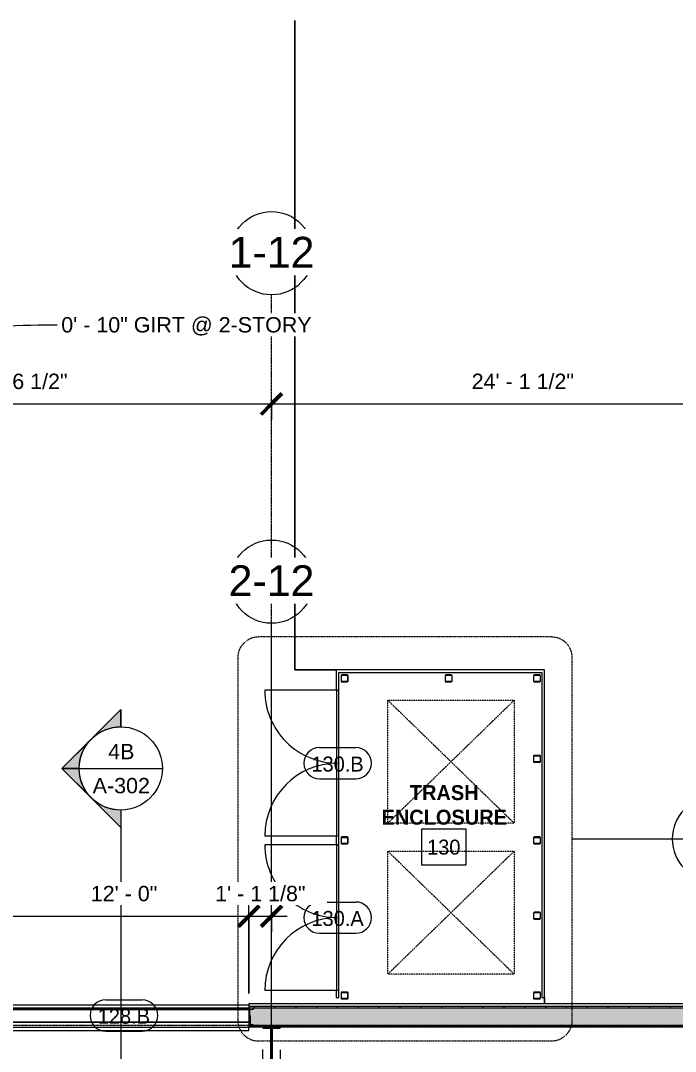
# Model space of a CAD drawing. Header units: inches. Extents: x 21592 to 24810, y -23179 to -20467.
# Drawn here: x 22941 to 23319, y -21149 to -20555 of the extents above; entities that cross this region are included whole.
import ezdxf

# ---------------------------------------------------------------- set-up
doc = ezdxf.new("R2010")
doc.units = ezdxf.units.IN
doc.header["$MEASUREMENT"] = 0
for name, pattern in [('Dash Dot 3_16_', [0.3125, 0.1875, -0.0625, 0, -0.0625]), ('Grid Line 1_2_', [0.875, 0.5, -0.125, 0.125, -0.125]), ('Hidden 1_8_', [0.1875, 0.125, -0.0625])]:
    doc.linetypes.add(name, pattern=pattern)
for name, color, linetype, lineweight in [('A-ANNO-DIMS', 211, 'Continuous', 9), ('A-ANNO-DIMS-96', 211, 'Continuous', 9), ('A-ANNO-SYMB', 150, 'Continuous', 9), ('A-AREA-IDEN', 2, 'Continuous', 9), ('A-DETL-HDLN', 90, 'Hidden 1_8_', 9), ('A-DOOR', 31, 'Continuous', 13), ('A-DOOR-IDEN', 31, 'Continuous', 9), ('A-FLOR', 192, 'Continuous', 13), ('A-WALL', 113, 'Continuous', 13), ('A-WALL-PATT', 111, 'Continuous', 50), ('C-TOPO', 7, 'Continuous', 9), ('EOP-PR', 4, 'Continuous', 20), ('G-ANNO-SYMB', 111, 'Continuous', 9), ('L-SITE-WALL', 31, 'Continuous', 13), ('S-BEAM', 12, 'Continuous', 9), ('S-COLS', 52, 'Continuous', 9), ('S-GRID', 1, 'Continuous', 9), ('S-GRID-IDEN', 1, 'Continuous', 9)]:
    doc.layers.add(name, color=color, linetype=linetype, lineweight=lineweight)
doc.styles.add('Arial', font='arial.ttf', dxfattribs={"height": 17.703593})
doc.styles.add('Arial_1', font='arial.ttf', dxfattribs={"height": 8.851796})
doc.styles.add('Century Gothic', font='GOTHIC.TTF', dxfattribs={"height": 8.622671})
doc.styles.add('Century Gothic_B', font='GOTHICB.TTF', dxfattribs={"height": 8.616719})
doc.dimstyles.new('OD_Dimension', dxfattribs={"dimscale": 12, "dimtxt": 9, "dimasz": 1, "dimexe": 0.75, "dimexo": 0.5, "dimgap": 0.5, "dimtad": 1, "dimdec": 3, "dimrnd": 0.125, "dimzin": 1, "dimdsep": 46, "dimlunit": 4, "dimtxsty": 'Arial_1', "dimblk1": 'OBLIQUE', "dimblk2": 'OBLIQUE', "dimsah": 1, "dimcen": 0.09, "dimdle": 0.75, "dimazin": 0, "dimtfac": 1, "dimtdec": 4, "dimtix": 1, "dimtmove": 0, "dimatfit": 3, "dimfxl": 1, "dimtvp": 1, "dimtfill": 1, "dimfrac": 2, "dimtolj": 1, "dimtzin": 0, "dimarcsym": 2})
doc.dimstyles.new('OD_Dimension_1', dxfattribs={"dimscale": 12, "dimtxt": 9, "dimasz": 1, "dimexe": 0.75, "dimexo": 0.5, "dimgap": 0.5, "dimtad": 1, "dimdec": 3, "dimrnd": 0.125, "dimzin": 1, "dimdsep": 46, "dimlunit": 4, "dimtxsty": 'Arial_1', "dimblk1": 'OBLIQUE', "dimblk2": 'OBLIQUE', "dimsah": 1, "dimcen": 0.09, "dimdle": 0.75, "dimazin": 0, "dimtfac": 1, "dimtdec": 4, "dimtix": 1, "dimtmove": 1, "dimatfit": 3, "dimfxl": 1, "dimtvp": 1, "dimtfill": 1, "dimfrac": 2, "dimtolj": 1, "dimtzin": 0, "dimarcsym": 2})
pattern_1 = [(225, (23085.89, -22360.053), (9.503515, -9.503515), []), (225, (23085.89, -22374.453), (9.503515, -9.503515), [])]

# ---------------------------------------------------------------- blocks, each defined once
blk = doc.blocks.new('Struct_Xcel_Sports Complex_rvt-1-Enlarged First Floor Plan _West_')
at = {"layer": 'A-FLOR', "color": 43}
blk.add_line((22928.77, -21132.3), (23072.77, -21132.3), dxfattribs=at)
at = {"layer": 'L-SITE-WALL', "color": 43}
for p, q in [((22928.77, -21124.3), (23072.77, -21124.3)), ((23072.77, -21132.3), (22928.77, -21132.3))]:
    blk.add_line(p, q, dxfattribs=at)
blk = doc.blocks.new('overhead door - one-983186-Enlarged First Floor Plan _West_')
at = {"layer": 'A-DOOR', "color": 7, "lineweight": 20}
for p, q in [((72, -7), (-72, -7)), ((-72, -7), (-72, -8.75)), ((-72, -8.75), (72, -8.75)), ((72, -8.75), (72, -7))]:
    blk.add_line(p, q, dxfattribs=at)
blk = doc.blocks.new('dumpster door - one-1001559-Enlarged First Floor Plan _West_')
at = {"layer": 'A-DOOR', "color": 7, "lineweight": 20}
for p, q in [((-42, 0.5), (42, 0.5)), ((-42, 0), (-42, -42)), ((42, 0), (42, -42)), ((42, -0.5), (-42, -0.5))]:
    blk.add_line(p, q, dxfattribs=at)
for centre, start, end in [((-42, 0), 270, 0), ((42, 0), 180, 270)]:
    blk.add_arc(centre, 42, start, end, dxfattribs=at)
blk = doc.blocks.new('HSS-Hollow Structural Section-Column - HSS4X4X1_4-1001889-Enlarged First Floor Plan _West_')
at = {"layer": 'S-COLS'}
h = blk.add_hatch(dxfattribs=at)
h.set_pattern_fill('FP_13', color=8, style=0, pattern_type=2)
h.set_pattern_definition([(225, (23127.985, -21116.928), (9.503515, -9.503515), []), (225, (23127.985, -21131.328), (9.503515, -9.503515), [])])
h.paths.add_polyline_path([(1.53, 2), (-1.53, 2), (-1.86, 1.86), (-2, 1.53), (-2, -1.53), (-1.86, -1.86), (-1.53, -2), (1.53, -2), (1.86, -1.86), (2, -1.53), (2, 1.53), (1.86, 1.86), (1.65, 1.95)], flags=0)
h.paths.add_polyline_path([(-1.53, 1.77), (1.53, 1.77), (1.7, 1.7), (1.77, 1.53), (1.77, -1.53), (1.65, -1.72), (1.53, -1.77), (-1.53, -1.77), (-1.7, -1.7), (-1.77, -1.53), (-1.77, 1.53), (-1.7, 1.7)], flags=0)
at = {"layer": 'S-COLS', "color": 7, "lineweight": 20}
for p, q in [((-2, 1.53), (-2, -1.53)), ((-1.77, -1.53), (-1.77, 1.53)), ((1.53, 2), (-1.53, 2)), ((-1.53, 1.77), (1.53, 1.77)), ((1.77, 1.53), (1.77, -1.53)), ((2, -1.53), (2, 1.53)), ((1.53, -1.77), (-1.53, -1.77)), ((-1.53, -2), (1.53, -2))]:
    blk.add_line(p, q, dxfattribs=at)
for centre, radius, start, end in [((-1.53, 1.53), 0.466, 90, 180), ((-1.53, 1.53), 0.233, 90, 180), ((1.53, 1.53), 0.466, 360, 90), ((1.53, 1.53), 0.233, 0, 90), ((-1.53, -1.53), 0.466, 180, 270), ((-1.53, -1.53), 0.233, 180, 270), ((1.53, -1.53), 0.233, 270, 360), ((1.53, -1.53), 0.466, 270, 360)]:
    blk.add_arc(centre, radius, start, end, dxfattribs=at)
blk = doc.blocks.new('HSS-Hollow Structural Section-Column - HSS4X4X1_4-V7-Enlarged First Floor Plan _West_')
at = {"layer": 'S-COLS', "color": 7, "lineweight": 20}
for p, q in [((-2, 1.534), (-2, -1.534)), ((-1.767, -1.534), (-1.767, 1.534)), ((1.534, 2), (-1.534, 2)), ((-1.534, 1.767), (1.534, 1.767)), ((1.767, 1.534), (1.767, -1.534)), ((2, -1.534), (2, 1.534)), ((1.534, -1.767), (-1.534, -1.767)), ((-1.534, -2), (1.534, -2))]:
    blk.add_line(p, q, dxfattribs=at)
for centre, radius, start, end in [((-1.534, 1.534), 0.466, 90, 180), ((-1.534, 1.534), 0.233, 90, 180), ((1.534, 1.534), 0.466, 360, 90), ((1.534, 1.534), 0.233, 0, 90), ((-1.534, -1.534), 0.466, 180, 270), ((-1.534, -1.534), 0.233, 180, 270), ((1.534, -1.534), 0.233, 270, 360), ((1.534, -1.534), 0.466, 270, 360)]:
    blk.add_arc(centre, radius, start, end, dxfattribs=at)
blk = doc.blocks.new('HSS-Hollow Structural Section-Column - HSS4X4X1_4-V8-Enlarged First Floor Plan _West_')
at = {"layer": 'S-COLS'}
h = blk.add_hatch(dxfattribs=at)
h.set_pattern_fill('FP_14', color=8, style=0, pattern_type=2)
h.set_pattern_definition([(225, (23127.985, -21027.553), (9.503515, -9.503515), []), (225, (23127.985, -21041.953), (9.503515, -9.503515), [])])
h.paths.add_polyline_path([(-1.53, 2), (-1.86, 1.86), (-2, 1.53), (-2, -1.53), (-1.86, -1.86), (-1.53, -2), (1.53, -2), (1.86, -1.86), (2, -1.53), (2, 1.53), (1.86, 1.86), (1.53, 2)], flags=0)
h.paths.add_polyline_path([(-1.53, 1.77), (1.53, 1.77), (1.7, 1.7), (1.77, 1.53), (1.77, -1.53), (1.65, -1.72), (1.53, -1.77), (-1.53, -1.77), (-1.7, -1.7), (-1.77, -1.53), (-1.77, 1.53), (-1.7, 1.7)], flags=0)
at = {"layer": 'S-COLS', "color": 7, "lineweight": 20}
for p, q in [((-2, 1.53), (-2, -1.53)), ((-1.77, -1.53), (-1.77, 1.53)), ((1.53, 2), (-1.53, 2)), ((-1.53, 1.77), (1.53, 1.77)), ((1.77, 1.53), (1.77, -1.53)), ((2, -1.53), (2, 1.53)), ((1.53, -1.77), (-1.53, -1.77)), ((-1.53, -2), (1.53, -2))]:
    blk.add_line(p, q, dxfattribs=at)
for centre, radius, start, end in [((-1.53, 1.53), 0.466, 90, 180), ((-1.53, 1.53), 0.233, 90, 180), ((1.53, 1.53), 0.466, 360, 90), ((1.53, 1.53), 0.233, 0, 90), ((-1.53, -1.53), 0.466, 180, 270), ((-1.53, -1.53), 0.233, 180, 270), ((1.53, -1.53), 0.233, 270, 360), ((1.53, -1.53), 0.466, 270, 360)]:
    blk.add_arc(centre, radius, start, end, dxfattribs=at)
blk = doc.blocks.new('HSS-Hollow Structural Section-Column - HSS4X4X1_4-V9-Enlarged First Floor Plan _West_')
at = {"layer": 'S-COLS'}
h = blk.add_hatch(dxfattribs=at)
h.set_pattern_fill('FP_15', color=8, style=0, pattern_type=2)
h.set_pattern_definition([(225, (23238.985, -21027.553), (9.503515, -9.503515), []), (225, (23238.985, -21041.953), (9.503515, -9.503515), [])])
h.paths.add_polyline_path([(-1.53, 2), (-1.86, 1.86), (-2, 1.53), (-2, -1.53), (-1.86, -1.86), (-1.53, -2), (1.53, -2), (1.86, -1.86), (2, -1.53), (2, 1.53), (1.86, 1.86), (1.53, 2)], flags=0)
h.paths.add_polyline_path([(1.53, 1.77), (1.7, 1.7), (1.77, 1.53), (1.77, -1.53), (1.7, -1.7), (1.53, -1.77), (-1.53, -1.77), (-1.7, -1.7), (-1.77, -1.53), (-1.77, 1.53), (-1.7, 1.7), (-1.53, 1.77)], flags=0)
at = {"layer": 'S-COLS', "color": 7, "lineweight": 20}
for p, q in [((-2, 1.53), (-2, -1.53)), ((-1.77, -1.53), (-1.77, 1.53)), ((1.53, 2), (-1.53, 2)), ((-1.53, 1.77), (1.53, 1.77)), ((1.77, 1.53), (1.77, -1.53)), ((2, -1.53), (2, 1.53)), ((1.53, -1.77), (-1.53, -1.77)), ((-1.53, -2), (1.53, -2))]:
    blk.add_line(p, q, dxfattribs=at)
for centre, radius, start, end in [((-1.53, 1.53), 0.466, 90, 180), ((-1.53, 1.53), 0.233, 90, 180), ((1.53, 1.53), 0.466, 360, 90), ((1.53, 1.53), 0.233, 0, 90), ((-1.53, -1.53), 0.466, 180, 270), ((-1.53, -1.53), 0.233, 180, 270), ((1.53, -1.53), 0.233, 270, 360), ((1.53, -1.53), 0.466, 270, 360)]:
    blk.add_arc(centre, radius, start, end, dxfattribs=at)
blk = doc.blocks.new('HSS-Hollow Structural Section-Column - HSS4X4X1_4-V10-Enlarged First Floor Plan _West_')
at = {"layer": 'S-COLS'}
h = blk.add_hatch(dxfattribs=at)
h.set_pattern_fill('FP_16', color=8, style=0, pattern_type=2)
h.set_pattern_definition([(225, (23127.985, -20934.178), (9.503515, -9.503515), []), (225, (23127.985, -20948.578), (9.503515, -9.503515), [])])
h.paths.add_polyline_path([(1.53, 2), (-1.53, 2), (-1.86, 1.86), (-2, 1.53), (-2, -1.53), (-1.86, -1.86), (-1.53, -2), (1.53, -2), (1.86, -1.86), (2, -1.53), (2, 1.53), (1.86, 1.86), (1.65, 1.95)], flags=0)
h.paths.add_polyline_path([(1.53, 1.77), (1.7, 1.7), (1.77, 1.53), (1.77, -1.53), (1.65, -1.72), (1.53, -1.77), (-1.53, -1.77), (-1.7, -1.7), (-1.77, -1.53), (-1.77, 1.53), (-1.7, 1.7), (-1.53, 1.77)], flags=0)
at = {"layer": 'S-COLS', "color": 7, "lineweight": 20}
for p, q in [((-2, 1.53), (-2, -1.53)), ((-1.77, -1.53), (-1.77, 1.53)), ((1.53, 2), (-1.53, 2)), ((-1.53, 1.77), (1.53, 1.77)), ((1.77, 1.53), (1.77, -1.53)), ((2, -1.53), (2, 1.53)), ((1.53, -1.77), (-1.53, -1.77)), ((-1.53, -2), (1.53, -2))]:
    blk.add_line(p, q, dxfattribs=at)
for centre, radius, start, end in [((-1.53, 1.53), 0.466, 90, 180), ((-1.53, 1.53), 0.233, 90, 180), ((1.53, 1.53), 0.466, 360, 90), ((1.53, 1.53), 0.233, 0, 90), ((-1.53, -1.53), 0.466, 180, 270), ((-1.53, -1.53), 0.233, 180, 270), ((1.53, -1.53), 0.233, 270, 360), ((1.53, -1.53), 0.466, 270, 360)]:
    blk.add_arc(centre, radius, start, end, dxfattribs=at)
blk = doc.blocks.new('HSS-Hollow Structural Section-Column - HSS4X4X1_4-V11-Enlarged First Floor Plan _West_')
at = {"layer": 'S-COLS'}
h = blk.add_hatch(dxfattribs=at)
h.set_pattern_fill('FP_17', color=8, style=0, pattern_type=2)
h.set_pattern_definition([(225, (23238.985, -20934.178), (9.503515, -9.503515), []), (225, (23238.985, -20948.578), (9.503515, -9.503515), [])])
h.paths.add_polyline_path([(1.53, 2), (-1.53, 2), (-1.86, 1.86), (-2, 1.53), (-2, -1.53), (-1.86, -1.86), (-1.53, -2), (1.53, -2), (1.86, -1.86), (2, -1.53), (2, 1.53), (1.86, 1.86)], flags=0)
h.paths.add_polyline_path([(-1.53, 1.77), (1.53, 1.77), (1.7, 1.7), (1.77, 1.53), (1.77, -1.53), (1.7, -1.7), (1.53, -1.77), (-1.53, -1.77), (-1.7, -1.7), (-1.77, -1.53), (-1.77, 1.53), (-1.7, 1.7)], flags=0)
at = {"layer": 'S-COLS', "color": 7, "lineweight": 20}
for p, q in [((-2, 1.53), (-2, -1.53)), ((-1.77, -1.53), (-1.77, 1.53)), ((1.53, 2), (-1.53, 2)), ((-1.53, 1.77), (1.53, 1.77)), ((1.77, 1.53), (1.77, -1.53)), ((2, -1.53), (2, 1.53)), ((1.53, -1.77), (-1.53, -1.77)), ((-1.53, -2), (1.53, -2))]:
    blk.add_line(p, q, dxfattribs=at)
for centre, radius, start, end in [((-1.53, 1.53), 0.466, 90, 180), ((-1.53, 1.53), 0.233, 90, 180), ((1.53, 1.53), 0.466, 360, 90), ((1.53, 1.53), 0.233, 0, 90), ((-1.53, -1.53), 0.466, 180, 270), ((-1.53, -1.53), 0.233, 180, 270), ((1.53, -1.53), 0.233, 270, 360), ((1.53, -1.53), 0.466, 270, 360)]:
    blk.add_arc(centre, radius, start, end, dxfattribs=at)
blk = doc.blocks.new('HSS-Hollow Structural Section-Column - HSS4X4X1_4-V12-Enlarged First Floor Plan _West_')
at = {"layer": 'S-COLS'}
h = blk.add_hatch(dxfattribs=at)
h.set_pattern_fill('FP_18', color=8, style=0, pattern_type=2)
h.set_pattern_definition([(225, (23238.985, -21070.928), (9.503515, -9.503515), []), (225, (23238.985, -21085.328), (9.503515, -9.503515), [])])
h.paths.add_polyline_path([(-1.53, 2), (-1.86, 1.86), (-2, 1.53), (-2, -1.53), (-1.86, -1.86), (-1.53, -2), (1.53, -2), (1.86, -1.86), (2, -1.53), (2, 1.53), (1.86, 1.86), (1.53, 2)], flags=0)
h.paths.add_polyline_path([(-1.53, 1.77), (1.53, 1.77), (1.7, 1.7), (1.77, 1.53), (1.77, -1.53), (1.7, -1.7), (1.53, -1.77), (-1.53, -1.77), (-1.7, -1.7), (-1.77, -1.53), (-1.77, 1.53), (-1.7, 1.7)], flags=0)
at = {"layer": 'S-COLS', "color": 7, "lineweight": 20}
for p, q in [((-2, 1.53), (-2, -1.53)), ((-1.77, -1.53), (-1.77, 1.53)), ((1.53, 2), (-1.53, 2)), ((-1.53, 1.77), (1.53, 1.77)), ((1.77, 1.53), (1.77, -1.53)), ((2, -1.53), (2, 1.53)), ((1.53, -1.77), (-1.53, -1.77)), ((-1.53, -2), (1.53, -2))]:
    blk.add_line(p, q, dxfattribs=at)
for centre, radius, start, end in [((-1.53, 1.53), 0.466, 90, 180), ((-1.53, 1.53), 0.233, 90, 180), ((1.53, 1.53), 0.466, 360, 90), ((1.53, 1.53), 0.233, 0, 90), ((-1.53, -1.53), 0.466, 180, 270), ((-1.53, -1.53), 0.233, 180, 270), ((1.53, -1.53), 0.233, 270, 360), ((1.53, -1.53), 0.466, 270, 360)]:
    blk.add_arc(centre, radius, start, end, dxfattribs=at)
blk = doc.blocks.new('HSS-Hollow Structural Section-Column - HSS4X4X1_4-V13-Enlarged First Floor Plan _West_')
at = {"layer": 'S-COLS', "color": 7, "lineweight": 20}
for p, q in [((-2, 1.534), (-2, -1.534)), ((-1.767, -1.534), (-1.767, 1.534)), ((1.534, 2), (-1.534, 2)), ((-1.534, 1.767), (1.534, 1.767)), ((1.767, 1.534), (1.767, -1.534)), ((2, -1.534), (2, 1.534)), ((1.534, -1.767), (-1.534, -1.767)), ((-1.534, -2), (1.534, -2))]:
    blk.add_line(p, q, dxfattribs=at)
for centre, radius, start, end in [((-1.534, 1.534), 0.466, 90, 180), ((-1.534, 1.534), 0.233, 90, 180), ((1.534, 1.534), 0.466, 360, 90), ((1.534, 1.534), 0.233, 0, 90), ((-1.534, -1.534), 0.466, 180, 270), ((-1.534, -1.534), 0.233, 180, 270), ((1.534, -1.534), 0.233, 270, 360), ((1.534, -1.534), 0.466, 270, 360)]:
    blk.add_arc(centre, radius, start, end, dxfattribs=at)
blk = doc.blocks.new('HSS-Hollow Structural Section-Column - HSS4X4X1_4-V14-Enlarged First Floor Plan _West_')
at = {"layer": 'S-COLS'}
h = blk.add_hatch(dxfattribs=at)
h.set_pattern_fill('FP_19', color=8, style=0, pattern_type=2)
h.set_pattern_definition([(225, (23187.985, -20934.178), (9.503515, -9.503515), []), (225, (23187.985, -20948.578), (9.503515, -9.503515), [])])
h.paths.add_polyline_path([(-1.53, 2), (-1.86, 1.86), (-2, 1.53), (-2, -1.53), (-1.86, -1.86), (-1.53, -2), (1.53, -2), (1.86, -1.86), (2, -1.53), (2, 1.53), (1.86, 1.86), (1.53, 2)], flags=0)
h.paths.add_polyline_path([(-1.53, 1.77), (1.53, 1.77), (1.7, 1.7), (1.77, 1.53), (1.77, -1.53), (1.7, -1.7), (1.53, -1.77), (-1.53, -1.77), (-1.7, -1.7), (-1.77, -1.53), (-1.77, 1.53), (-1.7, 1.7)], flags=0)
at = {"layer": 'S-COLS', "color": 7, "lineweight": 20}
for p, q in [((-2, 1.53), (-2, -1.53)), ((-1.77, -1.53), (-1.77, 1.53)), ((1.53, 2), (-1.53, 2)), ((-1.53, 1.77), (1.53, 1.77)), ((1.77, 1.53), (1.77, -1.53)), ((2, -1.53), (2, 1.53)), ((1.53, -1.77), (-1.53, -1.77)), ((-1.53, -2), (1.53, -2))]:
    blk.add_line(p, q, dxfattribs=at)
for centre, radius, start, end in [((-1.53, 1.53), 0.466, 90, 180), ((-1.53, 1.53), 0.233, 90, 180), ((1.53, 1.53), 0.466, 360, 90), ((1.53, 1.53), 0.233, 0, 90), ((-1.53, -1.53), 0.466, 180, 270), ((-1.53, -1.53), 0.233, 180, 270), ((1.53, -1.53), 0.233, 270, 360), ((1.53, -1.53), 0.466, 270, 360)]:
    blk.add_arc(centre, radius, start, end, dxfattribs=at)
blk = doc.blocks.new('columns and girder2 - one-V18-Enlarged First Floor Plan _West_')
at = {"layer": 'S-BEAM'}
h = blk.add_hatch(dxfattribs=at)
h.set_pattern_fill('FP_24', color=8, style=0, pattern_type=2)
h.set_pattern_definition(pattern_1)
h.paths.add_polyline_path([(-5, -0.5), (-5, -2), (5, -2), (5, -0.5)], flags=0)
h.paths.add_polyline_path([(-5, -17.03), (-5, -18.55), (5, -18.55), (5, -17.03)], flags=0)
h.paths.add_polyline_path([(5, -1204.89), (-5, -1204.89), (-5, -1206.4), (5, -1206.4)], flags=0)
h.paths.add_polyline_path([(5, -1224.25), (-5, -1224.25), (-5, -1225), (5, -1225)], flags=0)
h = blk.add_hatch(dxfattribs=at)
h.set_pattern_fill('FP_24', color=8, style=0, pattern_type=2)
h.set_pattern_definition(pattern_1)
h.paths.add_polyline_path([(0.62, -2), (-0.63, -2), (-0.63, -17.03), (0.62, -17.03)], flags=0)
h.paths.add_polyline_path([(-0.63, -1206.4), (-0.63, -1224.25), (0.62, -1224.25), (0.62, -1206.4)], flags=0)
at = {"layer": 'S-BEAM', "color": 43, "lineweight": 13}
for p, q in [((-5, -1211.89), (-5, -1206.4)), ((5, -1206.4), (5, -1212.01))]:
    blk.add_line(p, q, dxfattribs=at)
at = {"layer": 'S-BEAM', "color": 7, "lineweight": 20}
for p, q in [((-0.63, -1206.4), (-0.63, -1224.25)), ((0.62, -1224.25), (0.62, -1206.4)), ((5, -1224.25), (-5, -1224.25)), ((-5, -1224.25), (-5, -1225)), ((-0.63, -1224.25), (0.62, -1224.25)), ((5, -1225), (5, -1224.25))]:
    blk.add_line(p, q, dxfattribs=at)
blk = doc.blocks.new('Grid - Grid Head - Circle-14747-Enlarged First Floor Plan _West_')
at = {"layer": 'S-GRID-IDEN'}
blk.add_circle((0, 0), 0.25, dxfattribs=at)
blk = doc.blocks.new('Section - Section Head - Filled-1526-Enlarged First Floor Plan _West_')
at = {"layer": 'G-ANNO-SYMB'}
h = blk.add_hatch(color=256, dxfattribs=at)
edge = h.paths.add_edge_path(flags=0)
edge.add_line((-0.4268, 0.1768), (-0.25, 0.3536))
edge.add_line((-0.25, 0.3536), (-0.25, 0.25))
edge.add_arc((-0.25, 0), 0.25, 90, 135)
h = blk.add_hatch(color=256, dxfattribs=at)
edge = h.paths.add_edge_path(flags=0)
edge.add_arc((-0.25, 0), 0.25, 45, 90)
edge.add_line((-0.25, 0.25), (-0.25, 0.3536))
edge.add_line((-0.25, 0.3536), (-0.0732, 0.1768))
h = blk.add_hatch(color=256, dxfattribs=at)
edge = h.paths.add_edge_path(flags=0)
edge.add_arc((-0.25, 0), 0.2503, 137.9216, 180)
edge.add_line((-0.5003, 0), (-0.6036, 0))
edge.add_line((-0.6036, 0), (-0.4358, 0.1678))
h = blk.add_hatch(color=256, dxfattribs=at)
edge = h.paths.add_edge_path(flags=0)
edge.add_line((-0.0642, 0.1678), (0.1036, 0))
edge.add_line((0.1036, 0), (0.0003, 0))
edge.add_arc((-0.25, 0), 0.2503, 0, 42.0784)
for p, q in [((-0.25, 0.3536), (-0.6036, 0)), ((-0.25, 0.3536), (-0.4268, 0.1768)), ((-0.25, 0.3536), (0.1036, 0)), ((-0.25, 0.25), (-0.25, 0.3536)), ((-0.0732, 0.1768), (-0.25, 0.3536)), ((-0.25, 0.3536), (-0.25, 0.25)), ((-0.4358, 0.1678), (-0.6036, 0)), ((0.1036, 0), (-0.0642, 0.1678)), ((-0.6036, 0), (-0.5003, 0)), ((0.0003, 0), (0.1036, 0)), ((-0.5, 0), (-0.6036, 0)), ((0, 0), (0.1036, 0))]:
    blk.add_line(p, q, dxfattribs=at)
for radius, start, end in [(0.25, 360, 180), (0.25, 90, 135), (0.25, 45, 90), (0.2503, 137.9216, 180), (0.2503, 0, 42.0784), (0.25, 180, 360)]:
    blk.add_arc((-0.25, 0), radius, start, end, dxfattribs=at)
blk = doc.blocks.new('DIMBLOCK2-Enlarged First Floor Plan _West_')
at = {"layer": 'A-ANNO-DIMS-96', "lineweight": 50}
for p, q in [((22781.39, -20776.03), (22787.39, -20770.03)), ((22791.39, -20776.03), (22797.39, -20770.03)), ((22781.39, -20776.03), (22775.39, -20782.03)), ((22791.39, -20776.03), (22785.39, -20782.03))]:
    blk.add_line(p, q, dxfattribs=at)
at = {"layer": 'A-ANNO-DIMS-96'}
for p, q in [((22781.39, -20773.55), (22781.39, -20785.03)), ((22781.39, -20776.03), (22781.39, -20773.55)), ((22791.39, -20773.55), (22791.39, -20785.03)), ((22791.39, -20776.03), (22791.39, -20773.55)), ((22772.39, -20776.03), (22791.39, -20776.03))]:
    blk.add_line(p, q, dxfattribs=at)
blk.add_ellipse((22964.65, -20776.03), major_axis=(178.26, 0), ratio=0.255343, start_param=1.570796, end_param=3.141593, dxfattribs=at)
at = {"layer": 'A-ANNO-DIMS-96', "color": 0, "insert": (22964.65, -20725.96), "char_height": 8.8518, "width": 172.1354, "attachment_point": 1, "line_spacing_factor": 0.938532, "style": 'Arial_1', "bg_fill": 3, "box_fill_scale": 1.25, "bg_fill_color": 0, "bg_fill_transparency": 0}
blk.add_mtext('0\' - 10" GIRT @ 2-STORY', dxfattribs=at)
blk = doc.blocks.new('_Oblique')
at = {"color": 0, "linetype": 'ByBlock', "lineweight": -2}
blk.add_line((-0.5, -0.5), (0.5, 0.5), dxfattribs=at)
blk = doc.blocks.new('DIMBLOCK3-Enlarged First Floor Plan _West_')
at = {"layer": 'A-ANNO-DIMS-96', "lineweight": 50}
for p, q in [((22791.39, -20776.03), (22797.39, -20770.03)), ((23085.89, -20776.03), (23091.89, -20770.03)), ((22791.39, -20776.03), (22785.39, -20782.03)), ((23085.89, -20776.03), (23079.89, -20782.03))]:
    blk.add_line(p, q, dxfattribs=at)
at = {"layer": 'A-ANNO-DIMS-96'}
for p, q in [((22791.39, -20773.55), (22791.39, -20785.03)), ((22791.39, -20776.03), (22791.39, -20773.55)), ((23085.89, -20773.55), (23085.89, -20785.03)), ((23085.89, -20776.03), (23085.89, -20773.55)), ((22791.39, -20776.03), (23085.89, -20776.03))]:
    blk.add_line(p, q, dxfattribs=at)
at = {"layer": 'A-ANNO-DIMS-96', "color": 0, "insert": (22909.29, -20758.55), "char_height": 8.8518, "width": 70.4492, "attachment_point": 1, "line_spacing_factor": 0.938532, "style": 'Arial_1', "bg_fill": 3, "box_fill_scale": 1.25, "bg_fill_color": 0, "bg_fill_transparency": 0}
blk.add_mtext('24\' - 6 1/2"', dxfattribs=at)
blk = doc.blocks.new('DIMBLOCK4-Enlarged First Floor Plan _West_')
at = {"layer": 'A-ANNO-DIMS-96', "lineweight": 50}
for p, q in [((23085.89, -20776.03), (23091.89, -20770.03)), ((23375.39, -20776.03), (23381.39, -20770.03)), ((23085.89, -20776.03), (23079.89, -20782.03)), ((23375.39, -20776.03), (23369.39, -20782.03))]:
    blk.add_line(p, q, dxfattribs=at)
at = {"layer": 'A-ANNO-DIMS-96'}
for p, q in [((23085.89, -20773.55), (23085.89, -20785.03)), ((23085.89, -20776.03), (23085.89, -20773.55)), ((23375.39, -20773.55), (23375.39, -20785.03)), ((23375.39, -20776.03), (23375.39, -20773.55)), ((23085.89, -20776.03), (23375.39, -20776.03))]:
    blk.add_line(p, q, dxfattribs=at)
at = {"layer": 'A-ANNO-DIMS-96', "color": 0, "insert": (23201.29, -20758.55), "char_height": 8.8518, "width": 70.4492, "attachment_point": 1, "line_spacing_factor": 0.938532, "style": 'Arial_1', "bg_fill": 3, "box_fill_scale": 1.25, "bg_fill_color": 0, "bg_fill_transparency": 0}
blk.add_mtext('24\' - 1 1/2"', dxfattribs=at)
blk = doc.blocks.new('Door Tag - Door Tag-4658-Enlarged First Floor Plan _West_')
at = {"layer": 'A-DOOR-IDEN', "color": 153}
for p, q in [((-0.109375, 0.09375), (0.109375, 0.09375)), ((-0.109375, -0.09375), (0.109375, -0.09375))]:
    blk.add_line(p, q, dxfattribs=at)
for centre, start, end in [((-0.109375, 0), 90, 270), ((0.109375, 0), 270, 90)]:
    blk.add_arc(centre, 0.09375, start, end, dxfattribs=at)
blk = doc.blocks.new('Floor Plan - Callout Head-19020-Enlarged First Floor Plan _West_')
at = {"layer": 'A-ANNO-SYMB'}
blk.add_line((-0.25, 0), (0.25, 0), dxfattribs=at)
for start, end in [(360, 180), (180, 360)]:
    blk.add_arc((0, 0), 0.25, start, end, dxfattribs=at)
blk = doc.blocks.new('DIMBLOCK62-Enlarged First Floor Plan _West_')
at = {"layer": 'A-ANNO-DIMS-96'}
for p, q in [((22928.77, -21115.8), (22928.77, -21062.24)), ((23072.77, -21115.8), (23072.77, -21062.24)), ((22928.77, -21071.24), (23072.77, -21071.24)), ((22928.77, -21071.24), (22928.77, -21115.8)), ((23072.77, -21071.24), (23072.77, -21115.8))]:
    blk.add_line(p, q, dxfattribs=at)
at = {"layer": 'A-ANNO-DIMS-96', "lineweight": 50}
for p, q in [((22928.77, -21071.24), (22934.77, -21065.24)), ((23072.77, -21071.24), (23078.77, -21065.24)), ((22928.77, -21071.24), (22922.77, -21077.24)), ((23072.77, -21071.24), (23066.77, -21077.24))]:
    blk.add_line(p, q, dxfattribs=at)
at = {"layer": 'A-ANNO-DIMS-96', "color": 0, "insert": (22981.66, -21053.76), "char_height": 8.852, "width": 45.8585, "attachment_point": 1, "line_spacing_factor": 0.938532, "style": 'Arial_1', "bg_fill": 3, "box_fill_scale": 1.25, "bg_fill_color": 0, "bg_fill_transparency": 0}
blk.add_mtext('12\' - 0"', dxfattribs=at)
blk = doc.blocks.new('DIMBLOCK63-Enlarged First Floor Plan _West_')
at = {"layer": 'A-ANNO-DIMS-96'}
for p, q in [((23072.77, -21115.8), (23072.77, -21062.24)), ((23072.77, -21071.24), (23094.89, -21071.24)), ((23072.77, -21071.24), (23072.77, -21115.8)), ((23085.89, -21068.75), (23085.89, -21080.24)), ((23085.89, -21071.24), (23085.89, -21068.75))]:
    blk.add_line(p, q, dxfattribs=at)
at = {"layer": 'A-ANNO-DIMS-96', "lineweight": 50}
for p, q in [((23072.77, -21071.24), (23078.77, -21065.24)), ((23085.89, -21071.24), (23091.89, -21065.24)), ((23072.77, -21071.24), (23066.77, -21077.24)), ((23085.89, -21071.24), (23079.89, -21077.24))]:
    blk.add_line(p, q, dxfattribs=at)
at = {"layer": 'A-ANNO-DIMS-96', "color": 0, "insert": (23053.37, -21053.76), "char_height": 8.8518, "width": 62.3077, "attachment_point": 1, "line_spacing_factor": 0.938532, "style": 'Arial_1', "bg_fill": 3, "box_fill_scale": 1.25, "bg_fill_color": 0, "bg_fill_transparency": 0}
blk.add_mtext('1\' - 1 1/8"', dxfattribs=at)

msp = doc.modelspace()

# ---------------------------------------------------------------- hatches: boundary and pattern name
at = {"layer": 'A-WALL-PATT', "lineweight": 9}
h = msp.add_hatch(dxfattribs=at)
h.set_pattern_fill('FP_7', color=8, style=0, pattern_type=2)
h.set_pattern_definition([(161.57, (0.48, 0.48), (-3.839953776, -1.544e-05), [0, -27.322, 3.034, 0]), (18.43, (-0.48, 0.48), (-3.839953776, 1.544e-05), [0, -27.322, 3.034, 0]), (108.43, (0.48, 0.48), (1.919622, -9.60052459), [9.106, -21.25]), (71.57, (-0.48, 0.48), (1.919622, 9.60052459), [9.106, -21.25])])
h.paths.add_polyline_path([(22783.8902, -21134.3028), (22847.0152, -21134.3028), (22847.0152, -21128.4278), (22847.7652, -21128.4278), (22847.7652, -21124.3028), (22781.3902, -21124.3028), (22781.3902, -21134.3028), (22782.3902, -21134.3028)], flags=0)
h.paths.add_polyline_path([(23200.457, -21134.3028), (24312.2282, -21134.3028), (24312.2282, -21124.3028), (23072.7652, -21124.3028), (23072.7652, -21128.4278), (23073.5152, -21128.4278), (23073.5152, -21134.3028), (23126.3389, -21134.3028)], flags=0)
h.paths.add_polyline_path([(22920.5152, -21134.3028), (22928.0152, -21134.3028), (22928.0152, -21128.4278), (22928.7652, -21128.4278), (22928.7652, -21124.3028), (22919.7652, -21124.3028), (22919.7652, -21128.4278), (22920.5152, -21128.4278)], flags=0)
h = msp.add_hatch(dxfattribs=at)
h.set_pattern_fill('FP_10', color=8, style=0, pattern_type=2)
h.set_pattern_definition([(0, (0, 0), (0, 12), []), (90, (0, 0), (-12, 7e-16), [])])
h.paths.add_polyline_path([(22782.3902, -21124.3028), (22847.7652, -21124.3028), (22847.7652, -21123.3028), (22782.3902, -21123.3028)], flags=0)
h.paths.add_polyline_path([(23719.2836, -21124.3028), (24312.2282, -21124.3028), (24312.2282, -21123.3028), (23072.7652, -21123.3028), (23072.7652, -21124.3028), (23645.1655, -21124.3028)], flags=0)
h.paths.add_polyline_path([(22928.7652, -21124.3028), (22928.7652, -21123.3028), (22919.7652, -21123.3028), (22919.7652, -21124.3028)], flags=0)

# ---------------------------------------------------------------- linework, layer by layer
at = {"layer": 'A-ANNO-SYMB', "linetype": 'Dash Dot 3_16_'}
for p, q in [((23247.2856, -20910.3213), (23078.406, -20910.3213)), ((23066.406, -20922.3213), (23066.406, -21131.1363)), ((23259.2856, -21131.1363), (23259.2856, -20922.3213)), ((23078.406, -21143.1363), (23247.2856, -21143.1363))]:
    msp.add_line(p, q, dxfattribs=at)
at = {"layer": 'A-ANNO-SYMB'}
msp.add_line((23259.2856, -21026.7288), (23316.8856, -21026.7288), dxfattribs=at)
at = {"layer": 'A-ANNO-SYMB', "linetype": 'Dash Dot 3_16_'}
for centre, start, end in [((23078.406, -20922.3213), 90, 180), ((23247.2856, -20922.3213), 0, 90), ((23078.406, -21131.1363), 180, 270), ((23247.2856, -21131.1363), 270, 0)]:
    msp.add_arc(centre, 12, start, end, dxfattribs=at)
at = {"layer": 'A-AREA-IDEN', "flags": 128}
msp.add_lwpolyline([(23172.327, -21021.0198), (23172.327, -21041.5913), (23198.037, -21041.5913), (23198.037, -21021.0198)], close=True, dxfattribs=at)
at = {"layer": 'A-DETL-HDLN', "color": 43, "lineweight": 13}
for p, q in [((23152.8664, -20946.7092), (23225.8664, -20946.7092)), ((23152.8664, -21017.7092), (23152.8664, -20946.7092)), ((23152.8664, -20946.7092), (23225.8664, -21017.7092)), ((23225.8664, -20946.7092), (23152.8664, -21017.7092)), ((23225.8664, -20946.7092), (23225.8664, -21017.7092)), ((23225.8664, -21017.7092), (23152.8664, -21017.7092)), ((23152.8664, -21033.7092), (23225.8664, -21033.7092)), ((23152.8664, -21104.7092), (23152.8664, -21033.7092)), ((23152.8664, -21033.7092), (23225.8664, -21104.7092)), ((23225.8664, -21033.7092), (23152.8664, -21104.7092)), ((23225.8664, -21033.7092), (23225.8664, -21104.7092)), ((23225.8664, -21104.7092), (23152.8664, -21104.7092))]:
    msp.add_line(p, q, dxfattribs=at)
at = {"layer": 'A-WALL', "color": 7, "lineweight": 20}
for p, q in [((23243.2352, -20929.3028), (23123.2352, -20929.3028)), ((23123.2352, -20929.3028), (23123.2352, -20941.0528)), ((23243.2352, -21118.0528), (23243.2352, -20929.3028)), ((23124.7352, -20930.8028), (23241.7352, -20930.8028)), ((23124.7352, -20941.0528), (23124.7352, -20930.8028)), ((23241.7352, -20930.8028), (23241.7352, -21118.0528)), ((23123.2352, -20941.0528), (23124.7352, -20941.0528)), ((23124.7352, -21025.0528), (23123.2352, -21025.0528)), ((23123.2352, -21025.0528), (23123.2352, -21030.0528)), ((23123.2352, -21030.0528), (23124.7352, -21030.0528)), ((23124.7352, -21030.0528), (23124.7352, -21025.0528)), ((23124.7352, -21114.0528), (23123.2352, -21114.0528)), ((23123.2352, -21114.0528), (23123.2352, -21118.0528)), ((23123.2352, -21118.0528), (23124.7352, -21118.0528)), ((23124.7352, -21118.0528), (23124.7352, -21114.0528)), ((23241.7352, -21118.0528), (23243.2352, -21118.0528)), ((24312.2282, -21121.8028), (23072.7652, -21121.8028)), ((23072.7652, -21121.8028), (23072.7652, -21135.0528)), ((24312.2282, -21123.3028), (23072.7652, -21123.3028)), ((24312.2282, -21124.3028), (23072.7652, -21124.3028)), ((23073.5152, -21128.4278), (23072.7652, -21128.4278)), ((23073.5152, -21128.4278), (23073.5152, -21134.3028)), ((23072.7652, -21135.0528), (24312.2282, -21135.0528)), ((23073.5152, -21134.3028), (24312.2282, -21134.3028))]:
    msp.add_line(p, q, dxfattribs=at)
at = {"layer": 'C-TOPO', "color": 43, "lineweight": 13}
for p, q in [((23099.2354, -20555.0728), (23099.2354, -20929.3022)), ((23099.2354, -20929.3022), (23099.2354, -20555.0728)), ((23099.2354, -20929.3022), (23123.2352, -20929.3022)), ((23123.2352, -20929.3022), (23099.2354, -20929.3022)), ((23243.2354, -21118.0528), (23243.2354, -21121.8028)), ((23243.2354, -21121.8028), (23243.2354, -21118.0528)), ((23072.7652, -21124.9482), (22928.7652, -21124.9482)), ((22928.7652, -21124.9482), (23072.7652, -21124.9482))]:
    msp.add_line(p, q, dxfattribs=at)
at = {"layer": 'EOP-PR', "color": 43, "lineweight": 13}
for p, q in [((23099.2352, -20555.0728), (23099.2352, -20929.3028)), ((23099.2352, -20929.3028), (23123.2352, -20929.3028)), ((23243.2352, -21118.0528), (23243.2352, -21121.3028))]:
    msp.add_line(p, q, dxfattribs=at)
at = {"layer": 'G-ANNO-SYMB'}
for p, q in [((22974.9634, -20986.0849), (23022.9634, -20986.0849)), ((22998.9634, -21010.0849), (22998.9634, -22915.8475))]:
    msp.add_line(p, q, dxfattribs=at)
at = {"layer": 'L-SITE-WALL', "color": 43}
for p, q in [((22928.7652, -21122.3028), (23072.7652, -21122.3028)), ((23072.7652, -21124.3028), (22928.7652, -21124.3028))]:
    msp.add_line(p, q, dxfattribs=at)
at = {"layer": 'S-COLS', "color": 7, "lineweight": 20}
for p, q in [((23075.6552, -21124.3028), (23072.7652, -21124.3028)), ((23072.7652, -21124.3028), (23072.7652, -21134.3028)), ((23073.2912, -21125.0442), (23075.2192, -21124.7388)), ((23073.2912, -21133.5614), (23073.2912, -21125.0442)), ((23072.7652, -21134.3028), (23075.6552, -21134.3028)), ((23075.2192, -21133.8668), (23073.2912, -21133.5614))]:
    msp.add_line(p, q, dxfattribs=at)
for centre, start, end in [((23075.2192, -21124.3028), 270, 0), ((23075.2192, -21134.3028), 0, 90)]:
    msp.add_arc(centre, 0.436, start, end, dxfattribs=at)
at = {"layer": 'S-GRID', "linetype": 'Grid Line 1_2_'}
for p, q in [((23085.8902, -22879.3028), (23085.8902, -20713.1265)), ((23085.8902, -23130.6211), (23085.8902, -20902.4278)), ((24694.7891, -21124.3028), (22748.0152, -21124.3028)), ((24742.7891, -21134.3028), (22748.0152, -21134.3028))]:
    msp.add_line(p, q, dxfattribs=at)

# ---------------------------------------------------------------- block references
at = {"layer": 'A-ANNO-SYMB', "xscale": 95.99999999999994, "yscale": 95.99999999999994, "zscale": 95.99999999999994}
msp.add_blockref('Floor Plan - Callout Head-19020-Enlarged First Floor Plan _West_', (23340.8856, -21026.7288), dxfattribs=at)
at = {"layer": 'A-DOOR', "color": 43, "rotation": 270}
for p in [(23123.9852, -20983.0528), (23123.9852, -21072.0528)]:
    msp.add_blockref('dumpster door - one-1001559-Enlarged First Floor Plan _West_', p, dxfattribs=at)
at = {"layer": 'A-DOOR', "color": 43}
msp.add_blockref('overhead door - one-983186-Enlarged First Floor Plan _West_', (23000.7652, -21128.4278), dxfattribs=at)
at = {"layer": 'A-DOOR-IDEN', "color": 153, "xscale": 95.99999999999994, "yscale": 95.99999999999994, "zscale": 95.99999999999994}
for p in [(23123.9852, -20983.0528), (23123.9852, -21072.0528), (23000.7652, -21128.4278)]:
    msp.add_blockref('Door Tag - Door Tag-4658-Enlarged First Floor Plan _West_', p, dxfattribs=at)
at = {"layer": 'G-ANNO-SYMB', "extrusion": (0, 0, -1), "xscale": 95.99999999999994, "yscale": 95.99999999999994, "zscale": 95.99999999999994, "rotation": 270.0000000000003}
msp.add_blockref('Section - Section Head - Filled-1526-Enlarged First Floor Plan _West_', (-22998.9634, -21010.0849), dxfattribs=at)
at = {"layer": 'S-BEAM', "color": 43, "lineweight": 13, "rotation": 180}
msp.add_blockref('columns and girder2 - one-V18-Enlarged First Floor Plan _West_', (23085.8902, -22360.0528), dxfattribs=at)
at = {"layer": 'S-COLS', "color": 250, "lineweight": 13, "rotation": 180}
for name, p in [('HSS-Hollow Structural Section-Column - HSS4X4X1_4-V10-Enlarged First Floor Plan _West_', (23127.9852, -20934.1778)), ('HSS-Hollow Structural Section-Column - HSS4X4X1_4-V14-Enlarged First Floor Plan _West_', (23187.9852, -20934.1778)), ('HSS-Hollow Structural Section-Column - HSS4X4X1_4-V11-Enlarged First Floor Plan _West_', (23238.9852, -20934.1778)), ('HSS-Hollow Structural Section-Column - HSS4X4X1_4-V13-Enlarged First Floor Plan _West_', (23238.9852, -20980.5528)), ('HSS-Hollow Structural Section-Column - HSS4X4X1_4-V8-Enlarged First Floor Plan _West_', (23127.9852, -21027.5528)), ('HSS-Hollow Structural Section-Column - HSS4X4X1_4-V9-Enlarged First Floor Plan _West_', (23238.9852, -21027.5528)), ('HSS-Hollow Structural Section-Column - HSS4X4X1_4-V12-Enlarged First Floor Plan _West_', (23238.9852, -21070.9278)), ('HSS-Hollow Structural Section-Column - HSS4X4X1_4-1001889-Enlarged First Floor Plan _West_', (23127.9852, -21116.9278)), ('HSS-Hollow Structural Section-Column - HSS4X4X1_4-V7-Enlarged First Floor Plan _West_', (23238.9852, -21116.9278))]:
    msp.add_blockref(name, p, dxfattribs=at)
at = {"layer": 'S-GRID-IDEN', "xscale": 95.99999999999994, "yscale": 95.99999999999994, "zscale": 95.99999999999994}
for p in [(23085.8902, -20689.1265), (23085.8902, -20878.4278)]:
    msp.add_blockref('Grid - Grid Head - Circle-14747-Enlarged First Floor Plan _West_', p, dxfattribs=at)

# ---------------------------------------------------------------- texts
at = {"layer": 'A-AREA-IDEN', "attachment_point": 2}
for s, insert, char_height, width, line_spacing_factor, style in [('TRASH\\PENCLOSURE', (23185.468, -20995.7103), 8.61672, 80.136, 0.984796, 'Century Gothic_B'), ('130', (23185.182, -21027.1115), 8.62267, 23.652, 0.984117, 'Century Gothic')]:
    msp.add_mtext(s, dxfattribs=dict(at, insert=insert, char_height=char_height, width=width, line_spacing_factor=line_spacing_factor, style=style))
at = {"layer": 'A-DOOR-IDEN', "char_height": 8.62267, "attachment_point": 2, "line_spacing_factor": 0.984117, "style": 'Century Gothic'}
for s, insert, width in [('130.B', (23123.9439, -20979.2215), 35.64), ('130.A', (23123.9439, -21068.2215), 38.124), ('128.B', (23000.7239, -21124.5965), 35.64)]:
    msp.add_mtext(s, dxfattribs=dict(at, insert=insert, width=width))
at = {"layer": 'G-ANNO-SYMB', "char_height": 8.8518, "attachment_point": 2, "line_spacing_factor": 0.938532, "style": 'Arial_1'}
for s, insert, width in [('4B', (22999.2707, -20971.9158), 18.036), ('A-302', (22999.2707, -20991.552), 39.312)]:
    msp.add_mtext(s, dxfattribs=dict(at, insert=insert, width=width))

# ---------------------------------------------------------------- next in the draw order: texts
at = {"layer": 'S-GRID-IDEN', "char_height": 17.70359, "width": 58.968, "attachment_point": 2, "line_spacing_factor": 0.938532, "style": 'Arial', "bg_fill": 3, "box_fill_scale": 1.25, "bg_fill_color": 0, "bg_fill_transparency": 0}
for s, insert in [('1-12', (23085.8856, -20679.6897)), ('2-12', (23085.8856, -20868.9909))]:
    msp.add_mtext(s, dxfattribs=dict(at, insert=insert))

# ---------------------------------------------------------------- next in the draw order: dimensions: what is measured, and where the dimension line sits
at = {"layer": 'A-ANNO-DIMS'}
dim = msp.add_linear_dim(base=(22791.3902, -20776.031), p1=(22781.3902, -20767.5457), p2=(22791.3902, -20767.5457), dimstyle='OD_Dimension_1', override={"dimpost": '<>GIRT @ 2-STORY', "dimfxl": 10}, dxfattribs=at)
dim.commit()
dim.dimension.update_dxf_attribs({"geometry": 'DIMBLOCK2-Enlarged First Floor Plan _West_', "text_midpoint": (23050.7143, -20731.8562), "dimtype": 160})
dim = msp.add_linear_dim(base=(23072.7652, -21071.2389), p1=(22928.7652, -21121.8028), p2=(23072.7652, -21121.8028), dimstyle='OD_Dimension', override={"dimpost": '<>', "dimfxl": 144}, dxfattribs=at)
dim.commit()
dim.dimension.update_dxf_attribs({"geometry": 'DIMBLOCK62-Enlarged First Floor Plan _West_', "text_midpoint": (23000.7652, -21060.7194)})

# ---------------------------------------------------------------- next in the draw order: dimensions: what is measured, and where the dimension line sits
for base, p1, p2, override, picture, middle in [((23085.8902, -20776.031), (22791.3902, -20767.5457), (23085.8902, -20767.5457), {"dimpost": '<>', "dimfxl": 294.5}, 'DIMBLOCK3-Enlarged First Floor Plan _West_', (22938.6402, -20765.4542)), ((23085.8902, -21071.2389), (23072.7652, -21121.8028), (23085.8902, -21062.7536), {"dimpost": '<>', "dimfxl": 60.490247}, 'DIMBLOCK63-Enlarged First Floor Plan _West_', (23079.3277, -21060.6621))]:
    dim = msp.add_linear_dim(base=base, p1=p1, p2=p2, dimstyle='OD_Dimension', override=override, dxfattribs=at)
    dim.commit()
    dim.dimension.update_dxf_attribs({"geometry": picture, "text_midpoint": middle})

# ---------------------------------------------------------------- next in the draw order: block references
at = {"lineweight": 5}
msp.add_blockref('Struct_Xcel_Sports Complex_rvt-1-Enlarged First Floor Plan _West_', (0, 0), dxfattribs=at)

# ---------------------------------------------------------------- next in the draw order: dimensions: what is measured, and where the dimension line sits
at = {"layer": 'A-ANNO-DIMS'}
dim = msp.add_linear_dim(base=(23375.3902, -20776.031), p1=(23085.8902, -20767.5457), p2=(23375.3902, -20767.5457), dimstyle='OD_Dimension', override={"dimpost": '<>', "dimfxl": 289.5}, dxfattribs=at)
dim.commit()
dim.dimension.update_dxf_attribs({"geometry": 'DIMBLOCK4-Enlarged First Floor Plan _West_', "text_midpoint": (23230.6402, -20765.4542)})

doc.saveas('drawing.dxf')
